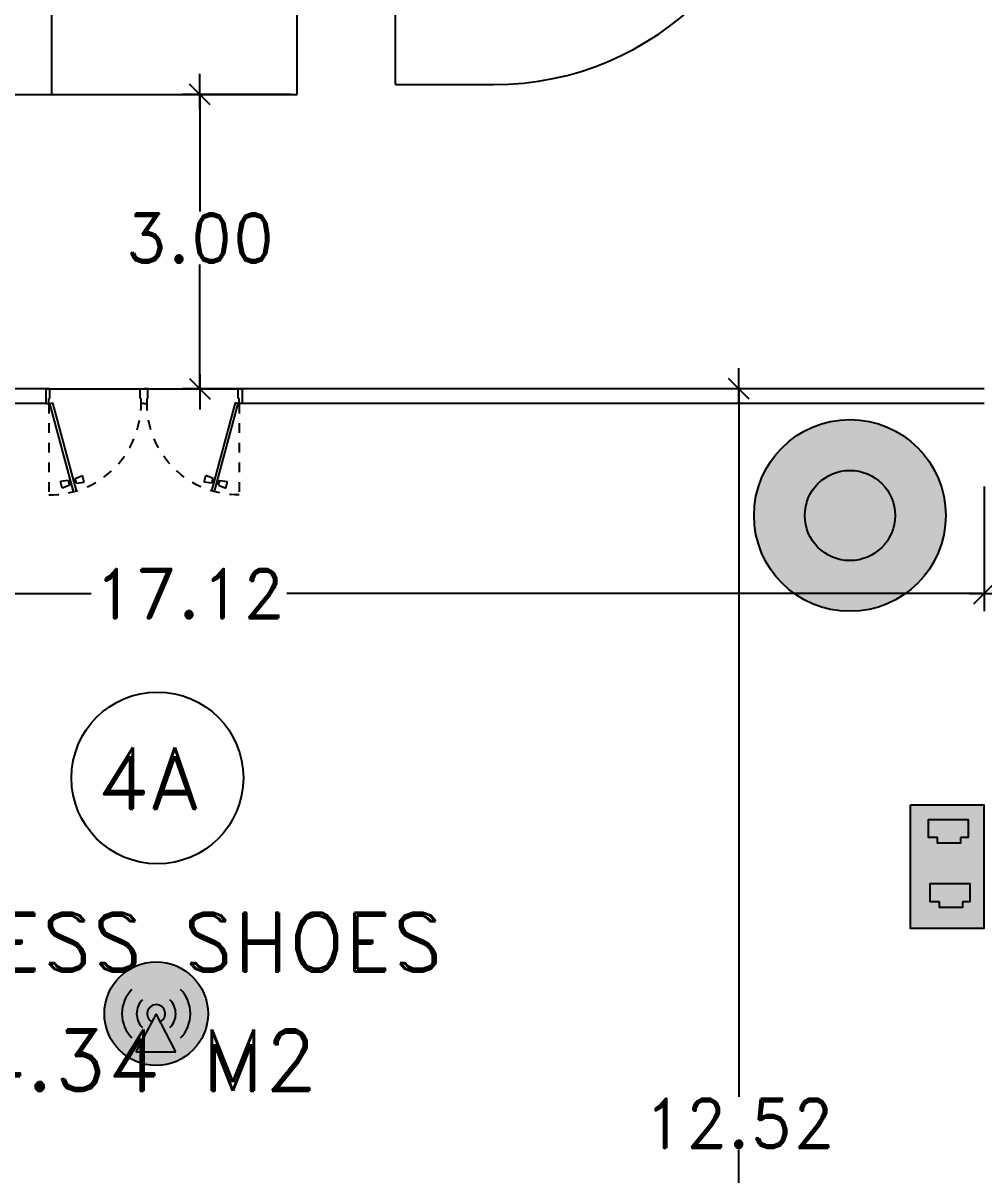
# Model space of a CAD drawing. Header units: millimetres. Extents: x 1590 to 1932, y -48 to 167.
# Drawn here: x 1730.23 to 1740.03, y 40.57 to 52.32 of the extents above; entities that cross this region are included whole.
import ezdxf

# ---------------------------------------------------------------- set-up
doc = ezdxf.new("R2010")
doc.units = ezdxf.units.MM
doc.header["$LTSCALE"] = 0.1
doc.header["$MEASUREMENT"] = 0
doc.header["$PDMODE"] = 35
doc.header["$PDSIZE"] = 0.75
doc.linetypes.add('HIDDEN2', pattern=[0.1875, 0.125, -0.0625])
doc.layers.get('0').update_dxf_attribs({"linetype": 'CONTINUOUS'})
doc.layers.get('DEFPOINTS').update_dxf_attribs({"linetype": 'CONTINUOUS'})
for name, color, linetype in [('ACCESSP02', 7, 'CONTINUOUS'), ('CALLES', 3, 'CONTINUOUS'), ('CAMARAS', 253, 'CONTINUOUS'), ('Eth2Salidas', 5, 'CONTINUOUS'), ('PARED', 4, 'CONTINUOUS'), ('TEXT', 3, 'CONTINUOUS')]:
    doc.layers.add(name, color=color, linetype=linetype)
doc.styles.add('ROMAND', font='romand.shx')
doc.dimstyles.new('URBA', dxfattribs={"dimtxt": 20, "dimasz": 0.5, "dimexe": 1.25, "dimexo": 0.63, "dimgap": 0.63, "dimtad": 0, "dimtih": 1, "dimtoh": 1, "dimzin": 1, "dimdsep": 46, "dimtxsty": 'ROMAND', "dimcen": 2.5, "dimclrd": 1, "dimclre": 1, "dimclrt": 3, "dimadec": 0, "dimazin": 0, "dimtfac": 1, "dimtmove": 0, "dimatfit": 3, "dimfxl": 1, "dimtvp": 1, "dimtolj": 1, "dimtzin": 1, "dimarcsym": 0})

# ---------------------------------------------------------------- blocks, each defined once
blk = doc.blocks.new('UTP1$0$DIMBLOCK')
at = {"color": 1}
blk.add_line((-7.5, 0), (10.5, 0), dxfattribs=at)
at = {"color": 4}
blk.add_line((-5.25, -5.25), (5.25, 5.25), dxfattribs=at)
blk = doc.blocks.new('*D284')
at = {"color": 1, "linetype": 'Continuous', "transparency": 16777216}
for p, q in [((1732.965, 51.587), (1731.856, 51.587)), ((1732.036, 51.567), (1732.036, 50.394)), ((1732.036, 48.607), (1732.036, 49.854)), ((1732.965, 48.587), (1731.856, 48.587))]:
    blk.add_line(p, q, dxfattribs=at)
at = {"layer": 'DEFPOINTS', "color": 0, "linetype": 'Continuous', "transparency": 16777216}
for p in [(1733.028, 51.587), (1732.036, 48.587), (1733.028, 48.587)]:
    blk.add_point(p, dxfattribs=at)
at = {"color": 1, "linetype": 'Continuous', "transparency": 16777216, "xscale": 0.02, "yscale": 0.02, "zscale": 0.02}
for p, rotation in [((1732.036, 51.587), 90), ((1732.036, 48.587), 270)]:
    blk.add_blockref('UTP1$0$DIMBLOCK', p, dxfattribs=dict(at, rotation=rotation))
at = {"color": 3, "linetype": 'Continuous', "transparency": 16777216, "insert": (1732.036, 50.124), "char_height": 0.5, "attachment_point": 5, "style": 'ROMAND'}
blk.add_mtext('\\A1;3.00', dxfattribs=at)
blk = doc.blocks.new('P-GIRO-D')
at = {"color": 1, "linetype": 'HIDDEN2'}
blk.add_line((-0.03, 0.15), (-0.03, 1.08), dxfattribs=at)
at = {"color": 2}
for p, q in [((-0.31, 0.963), (-0.389, 0.952)), ((-0.389, 0.952), (-0.371, 0.884)), ((-0.281, 1.048), (-0.31, 1.041)), ((-0.31, 1.041), (-0.069, 0.142)), ((-0.31, 0.963), (-0.297, 0.915)), ((-0.288, 0.958), (-0.307, 0.953)), ((-0.281, 1.048), (-0.04, 0.15)), ((-0.239, 0.971), (-0.259, 0.966)), ((-0.232, 0.942), (-0.251, 0.937)), ((-0.242, 0.981), (-0.167, 1.011)), ((-0.242, 0.981), (-0.229, 0.933)), ((-0.229, 0.933), (-0.149, 0.944)), ((-0.167, 1.011), (-0.149, 0.944)), ((-0.297, 0.915), (-0.371, 0.884)), ((-0.28, 0.929), (-0.299, 0.924)), ((-1, 0.15), (-0.97, 0.15)), ((-0.97, 0.15), (-0.97, 0.1)), ((-0.04, 0.15), (-0.069, 0.142)), ((-0.03, 0.15), (-0.03, 0.1)), ((0, 0.15), (-0.03, 0.15)), ((-0.96, 0), (-1, 0)), ((-0.97, 0.1), (-0.96, 0.1)), ((-0.96, 0.1), (-0.96, 0)), ((-0.04, 0.1), (-0.04, 0)), ((-0.03, 0.1), (-0.04, 0.1)), ((-0.04, 0), (0, 0))]:
    blk.add_line(p, q, dxfattribs=at)
at = {"color": 1, "linetype": 'HIDDEN2'}
blk.add_arc((-0.04, 0.15), 0.93, 89.3839, 180, dxfattribs=at)
blk = doc.blocks.new('*D303')
at = {"color": 1, "linetype": 'Continuous', "transparency": 16777216}
for p, q in [((1722.906, 47.591), (1722.906, 46.32)), ((1740.028, 47.591), (1740.028, 46.32)), ((1722.926, 46.5), (1730.928, 46.5)), ((1740.008, 46.5), (1732.921, 46.5))]:
    blk.add_line(p, q, dxfattribs=at)
at = {"layer": 'DEFPOINTS', "color": 0, "linetype": 'Continuous', "transparency": 16777216}
for p in [(1722.906, 47.654), (1740.028, 47.654), (1722.906, 46.5)]:
    blk.add_point(p, dxfattribs=at)
at = {"color": 1, "linetype": 'Continuous', "transparency": 16777216, "xscale": 0.02, "yscale": 0.02, "zscale": 0.02, "rotation": 180}
blk.add_blockref('UTP1$0$DIMBLOCK', (1722.906, 46.5), dxfattribs=at)
at = {"color": 1, "linetype": 'Continuous', "transparency": 16777216, "xscale": 0.02, "yscale": 0.02, "zscale": 0.02}
blk.add_blockref('UTP1$0$DIMBLOCK', (1740.028, 46.5), dxfattribs=at)
at = {"color": 3, "linetype": 'Continuous', "transparency": 16777216, "insert": (1731.924, 46.5), "char_height": 0.5, "attachment_point": 5, "style": 'ROMAND'}
blk.add_mtext('\\A1;17.12', dxfattribs=at)
blk = doc.blocks.new('*D304')
at = {"color": 1, "linetype": 'Continuous', "transparency": 16777216}
for p, q in [((1739.413, 48.587), (1737.347, 48.587)), ((1737.527, 48.567), (1737.527, 41.371)), ((1737.527, 36.085), (1737.527, 40.831)), ((1739.413, 36.065), (1737.347, 36.065))]:
    blk.add_line(p, q, dxfattribs=at)
at = {"layer": 'DEFPOINTS', "color": 0, "linetype": 'Continuous', "transparency": 16777216}
for p in [(1739.475, 48.587), (1737.527, 36.065), (1739.475, 36.065)]:
    blk.add_point(p, dxfattribs=at)
at = {"color": 1, "linetype": 'Continuous', "transparency": 16777216, "xscale": 0.02, "yscale": 0.02, "zscale": 0.02}
for p, rotation in [((1737.527, 48.587), 90), ((1737.527, 36.065), 270)]:
    blk.add_blockref('UTP1$0$DIMBLOCK', p, dxfattribs=dict(at, rotation=rotation))
at = {"color": 3, "linetype": 'Continuous', "transparency": 16777216, "insert": (1737.527, 41.101), "char_height": 0.5, "attachment_point": 5, "style": 'ROMAND'}
blk.add_mtext('\\A1;12.52', dxfattribs=at)
blk = doc.blocks.new('dosSALIDAS')
at = {"layer": 'Eth2Salidas', "linetype": 'Continuous'}
h = blk.add_hatch(color=0, dxfattribs=at)
h.dxf.hatch_style = 1
h.paths.add_polyline_path([(0.3251, 0), (0, 0), (0, -0.5502), (0.3251, -0.5502)])
h.paths.add_polyline_path([(0.1197, -0.1706), (0.1197, -0.1458), (0.079, -0.1458), (0.079, -0.0653), (0.2552, -0.0653), (0.2552, -0.1458), (0.2216, -0.1458), (0.2216, -0.1706)], flags=16)
h.paths.add_polyline_path([(0.2637, -0.3509), (0.2637, -0.4314), (0.23, -0.4314), (0.23, -0.4562), (0.1282, -0.4562), (0.1282, -0.4314), (0.0874, -0.4314), (0.0874, -0.3509)], flags=16)
h = blk.add_hatch(color=256, dxfattribs=at)
h.dxf.hatch_style = 1
h.paths.add_polyline_path([(0.2216, -0.1706), (0.2216, -0.1458), (0.2552, -0.1458), (0.2552, -0.0653), (0.079, -0.0653), (0.079, -0.1458), (0.1197, -0.1458), (0.1197, -0.1706)])
h = blk.add_hatch(color=256, dxfattribs=at)
h.dxf.hatch_style = 1
h.paths.add_polyline_path([(0.23, -0.4562), (0.23, -0.4314), (0.2637, -0.4314), (0.2637, -0.3509), (0.0874, -0.3509), (0.0874, -0.4314), (0.1282, -0.4314), (0.1282, -0.4562)])
at = {"layer": 'Eth2Salidas', "color": 18, "linetype": 'Continuous', "true_color": 0x000000}
blk.add_lwpolyline([(0, 0), (0.3251, 0), (0.3251, -0.5502), (0, -0.5502)], close=True, dxfattribs=at)
for points in [[(0.1197, -0.1458), (0.079, -0.1458), (0.079, -0.0653), (0.2552, -0.0653), (0.2552, -0.1458), (0.2216, -0.1458)], [(0.2216, -0.1458), (0.2216, -0.1706), (0.1197, -0.1706), (0.1197, -0.1458)], [(0.1282, -0.4314), (0.0874, -0.4314), (0.0874, -0.3509), (0.2637, -0.3509), (0.2637, -0.4314), (0.23, -0.4314)], [(0.23, -0.4314), (0.23, -0.4562), (0.1282, -0.4562), (0.1282, -0.4314)]]:
    blk.add_lwpolyline(points, dxfattribs=at)
blk = doc.blocks.new('cams')
at = {"layer": 'CAMARAS', "linetype": 'Continuous', "true_color": 0xffffff}
h = blk.add_hatch(color=7, dxfattribs=at)
h.dxf.hatch_style = 1
h.paths.add_polyline_path([(-0.977, 0, 1), (0.977, 0, 1)])
h.paths.add_polyline_path([(0.46, 0, -1), (-0.46, 0, -1)], flags=16)
at = {"layer": 'CAMARAS', "linetype": 'Continuous', "true_color": 0x939598}
h = blk.add_hatch(color=252, dxfattribs=at)
h.dxf.hatch_style = 1
h.paths.add_polyline_path([(-0.46, 0, 1), (0.46, 0, 1)])
at = {"layer": 'CAMARAS', "color": 0, "linetype": 'Continuous'}
for radius in [0.977, 0.977, 0.977, 0.46]:
    blk.add_circle((0, 0), radius, dxfattribs=at)
blk = doc.blocks.new('PuntoAcceso02')
at = {"layer": 'ACCESSP02', "linetype": 'Continuous'}
h = blk.add_hatch(color=256, dxfattribs=at)
h.set_gradient(color1=(237, 31, 36), color2=(247, 171, 174))
h.paths.add_polyline_path([(-0.528, 0, 1), (0.528, 0, 1)])
h.paths.add_polyline_path([(0.042, -0.082), (0.2, -0.388), (-0.209, -0.39), (-0.043, -0.081, -4.049664)], flags=16)
h = blk.add_hatch(color=256, dxfattribs=at)
h.set_gradient(color1=(247, 171, 174), color2=(247, 171, 174))
h.paths.add_polyline_path([(-0.209, -0.39), (0.2, -0.388), (0, 0)])
h = blk.add_hatch(color=256, dxfattribs=at)
h.set_gradient(color1=(153, 27, 30), color2=(237, 31, 36))
h.paths.add_polyline_path([(0, 0), (0.042, -0.082, 4.049664), (-0.043, -0.081)])
at = {"layer": 'ACCESSP02', "color": 18, "linetype": 'Continuous', "true_color": 0x000000}
for p, q in [((0, 0), (-0.209, -0.39)), ((0.2, -0.388), (0, 0)), ((-0.209, -0.39), (0.2, -0.388))]:
    blk.add_line(p, q, dxfattribs=at)
blk.add_circle((0, 0), 0.528, dxfattribs=at)
for radius, start, end in [(0.349, 134.9548, 225.0265), (0.349, 314.9548, 45.0265), (0.199, 134.9548, 225.0265), (0.199, 314.9548, 45.0265), (0.092, 297.3127, 241.8295)]:
    blk.add_arc((0, 0), radius, start, end, dxfattribs=at)

msp = doc.modelspace()

# ---------------------------------------------------------------- linework, layer by layer
at = {"color": 2, "linetype": 'Continuous'}
for p, q in [((1730.5279, 51.5869), (1730.5279, 56.5869)), ((1734.0279, 51.6879), (1734.0279, 55.9908)), ((1734.0279, 51.6879), (1735.0278, 51.6879))]:
    msp.add_line(p, q, dxfattribs=at)
at = {"color": 3, "linetype": 'Continuous'}
msp.add_line((1732.4055, 51.5869), (1733.0279, 51.5869), dxfattribs=at)
at = {"color": 1, "linetype": 'Continuous'}
msp.add_lwpolyline([(1730.4667, 48.5869), (1732.4667, 48.5869)], dxfattribs=at)
at = {"color": 2, "linetype": 'Continuous'}
msp.add_circle((1731.6029, 44.6209), 0.8758, dxfattribs=at)
msp.add_arc((1735.0278, 54.6879), 3, 270, 0, dxfattribs=at)
at = {"layer": 'CALLES', "color": 3, "linetype": 'Continuous'}
msp.add_line((1730.4667, 48.5869), (1730.4667, 48.4369), dxfattribs=at)
at = {"layer": 'PARED', "color": 3}
for p, q in [((1733.0279, 51.5869), (1733.0279, 56.5654)), ((1720.5279, 51.5869), (1732.4055, 51.5869))]:
    msp.add_line(p, q, dxfattribs=at)
at = {"layer": 'PARED', "color": 4}
for p, q in [((1730.4667, 48.5869), (1722.9055, 48.5869)), ((1732.4667, 48.5869), (1732.4667, 48.4369)), ((1740.0279, 48.5869), (1732.4667, 48.5869)), ((1730.4667, 48.4369), (1723.0555, 48.4369)), ((1740.0279, 48.4369), (1732.4667, 48.4369))]:
    msp.add_line(p, q, dxfattribs=at)

# ---------------------------------------------------------------- block references
at = {"layer": 'ACCESSP02', "linetype": 'Continuous'}
msp.add_blockref('PuntoAcceso02', (1731.5903, 42.2178), dxfattribs=at)
at = {"layer": 'CAMARAS', "color": 0, "linetype": 'Continuous'}
msp.add_blockref('cams', (1738.6598, 47.296), dxfattribs=at)
at = {"layer": 'Eth2Salidas', "color": 0, "linetype": 'Continuous', "xscale": 2.294213201718801, "yscale": 2.294213201718801, "zscale": 2.294213201718801}
msp.add_blockref('dosSALIDAS', (1739.278, 44.3482), dxfattribs=at)
at = {"layer": 'PARED', "rotation": 180}
msp.add_blockref('P-GIRO-D', (1730.4667, 48.5869), dxfattribs=at)
at = {"layer": 'PARED', "xscale": -1, "rotation": 180}
msp.add_blockref('P-GIRO-D', (1732.4667, 48.5869), dxfattribs=at)

# ---------------------------------------------------------------- texts
at = {"layer": 'TEXT', "style": 'ROMAND'}
for s, p in [('4A', (1730.978, 44.3067)), ('214.34 M2', (1728.6485, 41.4305))]:
    msp.add_text(s, height=0.625, dxfattribs=at).set_placement(p)
at = {"layer": 'TEXT', "color": 3, "style": 'ROMAND'}
msp.add_text('PAYLESS SHOES', height=0.6, dxfattribs=at).set_placement((1727.9813, 42.6466))

# ---------------------------------------------------------------- dimensions: what is measured, and where the dimension line sits
at = {"color": 7, "linetype": 'Continuous'}
for base, p1, p2, picture, middle in [((1732.0359, 48.5869), (1733.0279, 51.5869), (1733.0279, 48.5869), '*D284', (1732.0359, 50.1243)), ((1737.5267, 36.0654), (1739.4752, 48.5869), (1739.4752, 36.0654), '*D304', (1737.5267, 41.1013))]:
    dim = msp.add_linear_dim(base=base, p1=p1, p2=p2, angle=90, dimstyle='URBA', override={"dimtxt": 0.5, "dimasz": 0.02, "dimexe": 0.18, "dimexo": 0.0625, "dimgap": 0.02, "dimzin": 0, "dimblk1": 'UTP1$0$DIMBLOCK', "dimblk2": 'UTP1$0$DIMBLOCK', "dimsah": 1, "dimcen": 0.09, "dimtdec": 4, "dimtofl": 0, "dimtvp": 0, "dimtzin": 0}, dxfattribs=at)
    dim.commit()
    dim.dimension.update_dxf_attribs({"geometry": picture, "text_midpoint": middle, "dimtype": 160})
dim = msp.add_linear_dim(base=(1722.9055, 46.5005), p1=(1740.0279, 47.6537), p2=(1722.9055, 47.6537), dimstyle='URBA', override={"dimtxt": 0.5, "dimasz": 0.02, "dimexe": 0.18, "dimexo": 0.0625, "dimgap": 0.02, "dimzin": 0, "dimblk1": 'UTP1$0$DIMBLOCK', "dimblk2": 'UTP1$0$DIMBLOCK', "dimsah": 1, "dimcen": 0.09, "dimtdec": 4, "dimtofl": 0, "dimtvp": 0, "dimtzin": 0}, dxfattribs=at)
dim.commit()
dim.dimension.update_dxf_attribs({"geometry": '*D303', "text_midpoint": (1731.9244, 46.5005), "dimtype": 160})

doc.saveas('drawing.dxf')
